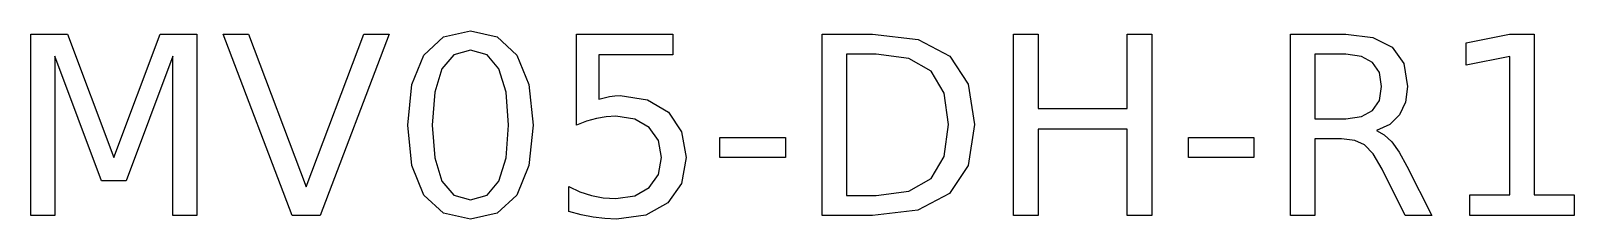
# Model space of a CAD drawing. Header units: millimetres. Extents: x -2.46 to 2.46, y 31.8 to 32.4.
import ezdxf

# ---------------------------------------------------------------- set-up
doc = ezdxf.new("R2010")
doc.units = ezdxf.units.MM
doc.layers.add('LASER_MARK', color=1, linetype='Continuous')

msp = doc.modelspace()

# ---------------------------------------------------------------- linework, layer by layer
at = {"layer": 'LASER_MARK'}
for points in [[(-1.9313, 32.3896), (-1.9313, 31.8113), (-2.0077, 31.8113), (-2.0077, 32.3191), (-2.1568, 31.9225), (-2.2353, 31.9225), (-2.3844, 32.3191), (-2.3844, 31.8113), (-2.4604, 31.8113), (-2.4604, 32.3896), (-2.3438, 32.3896), (-2.1963, 31.9961), (-2.0479, 32.3896), (-1.9313, 32.3896)], [(-1.5827, 31.9027), (-1.3991, 32.3896), (-1.3178, 32.3896), (-1.5382, 31.8113), (-1.6269, 31.8113), (-1.8477, 32.3896), (-1.766, 32.3896), (-1.5827, 31.9027)], [(-0.8721, 32.2288), (-0.8592, 32.0998), (-0.8721, 31.9711), (-0.9105, 31.8768), (-0.9733, 31.8192), (-1.0591, 31.8), (-1.1448, 31.8192), (-1.2076, 31.8768), (-1.2461, 31.9711), (-1.2589, 32.0998), (-1.2461, 32.2288), (-1.2076, 32.323), (-1.1448, 32.3808), (-1.0591, 32.4), (-0.9733, 32.3808), (-0.9105, 32.323), (-0.8721, 32.2288)], [(-0.4138, 32.3237), (-0.6493, 32.3237), (-0.6493, 32.182), (-0.6323, 32.1871), (-0.6153, 32.1907), (-0.5982, 32.1928), (-0.5811, 32.1935), (-0.4944, 32.1803), (-0.4278, 32.1405), (-0.3853, 32.078), (-0.3711, 31.9968), (-0.3857, 31.9139), (-0.4293, 31.8517), (-0.4993, 31.8129), (-0.5931, 31.8), (-0.6299, 31.8015), (-0.6674, 31.8062), (-0.7057, 31.8139), (-0.7453, 31.8248), (-0.7453, 31.9035), (-0.7099, 31.8869), (-0.6733, 31.8752), (-0.6351, 31.8683), (-0.5947, 31.8659), (-0.5347, 31.8747), (-0.4886, 31.9011), (-0.4593, 31.9427), (-0.4495, 31.9968), (-0.4593, 32.0509), (-0.4886, 32.0924), (-0.5347, 32.1189), (-0.5947, 32.1277), (-0.6261, 32.126), (-0.6573, 32.1208), (-0.6888, 32.1119), (-0.7209, 32.0991), (-0.7209, 32.3896), (-0.4138, 32.3896), (-0.4138, 32.3237)], [(0.3686, 32.3721), (0.4696, 32.3197), (0.5286, 32.2301), (0.5483, 32.1011), (0.5285, 31.9713), (0.4692, 31.8813), (0.3681, 31.8288), (0.2229, 31.8113), (0.0622, 31.8113), (0.0622, 32.3896), (0.2229, 32.3896), (0.3686, 32.3721)], [(0.7511, 32.3896), (0.7511, 32.1525), (1.0355, 32.1525), (1.0355, 32.3896), (1.1137, 32.3896), (1.1137, 31.8113), (1.0355, 31.8113), (1.0355, 32.0867), (0.7511, 32.0867), (0.7511, 31.8113), (0.6729, 31.8113), (0.6729, 32.3896), (0.7511, 32.3896)], [(1.8548, 32.0691), (1.8789, 32.046), (1.9027, 32.0129), (1.9267, 31.9693), (2.0062, 31.8113), (1.922, 31.8113), (1.8482, 31.9596), (1.8199, 32.008), (1.7925, 32.0367), (1.7607, 32.051), (1.7191, 32.0557), (1.6339, 32.0557), (1.6339, 31.8113), (1.5556, 31.8113), (1.5556, 32.3896), (1.7323, 32.3896), (1.8188, 32.3792), (1.8803, 32.3481), (1.9169, 32.2961), (1.9291, 32.223), (1.9227, 32.173), (1.9037, 32.1323), (1.8725, 32.1019), (1.8299, 32.0825), (1.8548, 32.0691)], [(2.1274, 31.8771), (2.2552, 31.8771), (2.2552, 32.3183), (2.1161, 32.2904), (2.1161, 32.3617), (2.2544, 32.3896), (2.3326, 32.3896), (2.3326, 31.8771), (2.4604, 31.8771), (2.4604, 31.8113), (2.1274, 31.8113), (2.1274, 31.8771)], [(-1.1728, 32.2042), (-1.1804, 32.0998), (-1.1728, 31.9958), (-1.15, 31.9215), (-1.112, 31.8768), (-1.0591, 31.862), (-1.0059, 31.8768), (-0.9679, 31.9215), (-0.9451, 31.9958), (-0.9374, 32.0998), (-0.9451, 32.2042), (-0.9679, 32.2785), (-1.0059, 32.3232), (-1.0591, 32.338), (-1.112, 32.3232), (-1.15, 32.2785), (-1.1728, 32.2042)], [(0.2349, 31.8756), (0.3386, 31.8891), (0.4102, 31.9298), (0.4518, 31.9997), (0.4657, 32.1011), (0.4518, 32.2017), (0.4102, 32.2712), (0.3386, 32.3118), (0.2349, 32.3253), (0.1404, 32.3253), (0.1404, 31.8756), (0.2349, 31.8756)], [(1.6339, 32.12), (1.7323, 32.12), (1.7819, 32.1266), (1.8177, 32.1462), (1.8393, 32.1785), (1.8465, 32.223), (1.8393, 32.2675), (1.8177, 32.2995), (1.7819, 32.3188), (1.7323, 32.3253), (1.6339, 32.3253), (1.6339, 32.12)], [(-0.0543, 31.9968), (-0.2631, 31.9968), (-0.2631, 32.0603), (-0.0543, 32.0603), (-0.0543, 31.9968)], [(1.4391, 32.0603), (1.4391, 31.9968), (1.2304, 31.9968), (1.2304, 32.0603), (1.4391, 32.0603)]]:
    msp.add_lwpolyline(points, close=True, dxfattribs=at)

doc.saveas('drawing.dxf')
